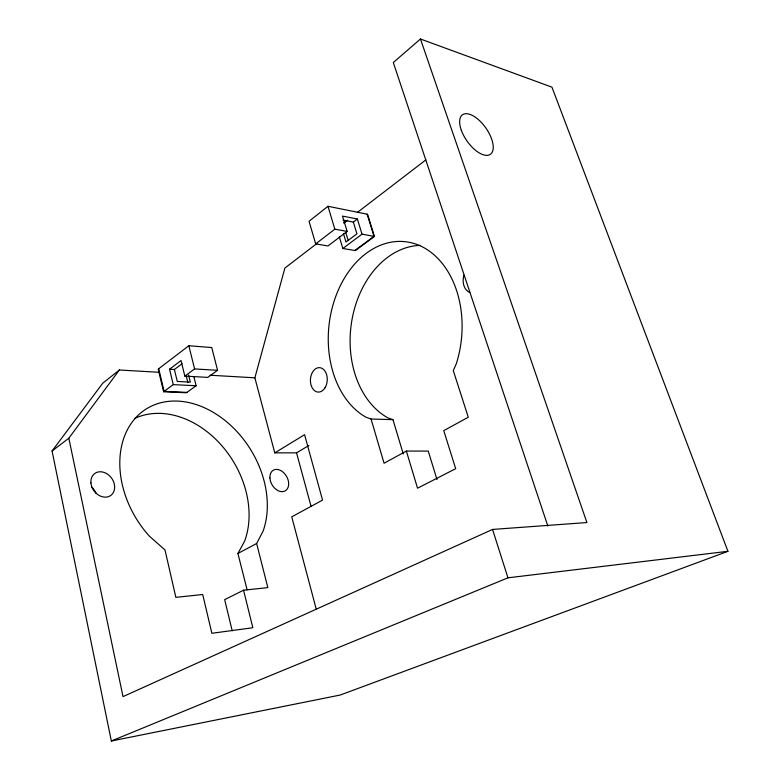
<?xml version="1.0" encoding="UTF-8"?>
<svg xmlns="http://www.w3.org/2000/svg" width="780" height="780" viewBox="0 0 780 780"><rect width="100%" height="100%" fill="white"/><g stroke="black" fill="none" stroke-linecap="round" stroke-linejoin="round"><path stroke-width="1.17" d="M308.899 445.468L296.546 452.848L274.774 452.858L254.865 377.812L284.895 268.067L316.758 243.614M247.143 589.894L237.9 553.478L244.618 541.183A87.418 66.817 57.7 0 0 221.003 444.766A87.418 66.817 57.7 0 0 134.911 418.353M547.843 526.032L393.305 62.527L420.459 39L551.938 87.155L727.935 551.304L340.158 695.048L111.345 741L52.065 450.996L68.825 438.214L119.359 370.003L159.286 372.304M52.065 450.996L102.765 383.175L119.359 370.003M327.98 206.291L309.055 221.276L315.685 243.886L327.971 245.963L347.139 231.426L342.488 216.099L357.357 219.014L362.027 234.166L374.439 236.447L367.536 214.256L327.98 206.291L334.844 229.174L347.139 231.426M315.685 243.886L334.844 229.174M343.795 222.865L346.69 220.643M357.308 212.501L425.86 159.89M344.019 223.012L347.627 220.243M163.605 391.755L173.277 384.628L169.543 369.213L181.018 360.545L184.841 376.106L207.763 377.383L217.571 370.325L211.75 347.539L188.828 345.745L158.194 369.135L163.605 391.755L186.41 392.759L196.131 385.759L193.82 376.418M343.044 220.096L353.34 222.076L357.357 219.014M169.543 369.213L174.379 369.496L182.032 363.743M339.378 236.954L342.849 248.479L362.027 234.166M354.871 250.507L374.039 236.379L367.146 214.178M184.841 376.106L194.6 368.911L217.571 370.325M374.439 236.447L355.27 250.575L342.849 248.479M274.774 452.858L304.58 434.704L322.549 500.107L291.749 516.847L316.339 609.531M406.36 451.064L384.072 463.242L371.056 419.026L366.034 417.232A91.436 66.573 -83.7 0 1 334.63 299.618A91.436 66.573 -83.7 0 1 423.043 247.221A91.436 66.573 -83.7 0 1 456.319 363.733L453.297 370.617L468.283 417.232L443.752 430.638L455.686 468.683L417.553 488.202L406.36 451.064L428.24 451.084L436.995 479.544M237.9 553.478L256.63 543.504L267.842 587.633L243.555 590.197L224.669 599.644L232.216 630.835M420.459 39L586.901 522.551L492.55 529.435L123.016 696.618L68.825 438.214M111.345 741L507.956 577.824L727.935 551.304M256.63 543.504L263.084 531.131A88.949 66.778 57.8 0 0 225.011 420.459A88.949 66.778 57.8 0 0 130.27 424.808A88.949 66.778 57.8 0 0 149.575 536.347L164.999 549.978L175.861 597.353L202.712 594.516L211.868 633.282L252.837 627.734L243.555 590.197M371.056 419.026L392.954 419.65L403.25 453.901M186.927 392.379L164.122 391.375L158.71 368.745M173.277 384.628L196.131 385.759M210.093 375.229L254.865 377.812M392.954 419.65L387.933 417.885A89.71 66.495 -83.5 0 1 352.151 318.796A89.71 66.495 -83.5 0 1 420.127 245.417M492.55 529.435L507.956 577.824M353.34 222.076L356.938 233.825L345.998 242.024L343.434 233.542M345.793 232.557L348.143 240.308M296.546 452.848L311.074 506.415M188.828 345.745L194.6 368.911M188.584 375.014L190.339 382.112L177.284 381.44L174.379 369.496M186.205 375.863L187.863 382.59M469.726 292.471A13.991 10.725 -79.1 0 1 463.973 275.194M91.436 487.032A13.348 10.842 53.4 0 1 96.154 493.447M325.065 387.709A12.246 8.414 -86.7 0 0 320.639 367.809A12.246 8.414 -86.7 0 0 310.801 384.091A12.246 8.414 -86.7 0 0 325.065 387.709M90.928 482.995A13.591 10.861 53.7 0 0 109.678 496.119A13.591 10.861 53.7 0 0 107.679 474.269A13.591 10.861 53.7 0 0 90.928 482.995M269.909 477.925A11.915 8.385 60 0 0 284.495 491.215A11.915 8.385 60 0 0 283.442 472.456A11.915 8.385 60 0 0 269.909 477.925M461.351 130.328A24.2 11.456 54.8 0 0 490.376 154.313A24.2 11.456 54.8 0 0 477.584 118.93A24.2 11.456 54.8 0 0 461.351 130.328"/></g></svg>
